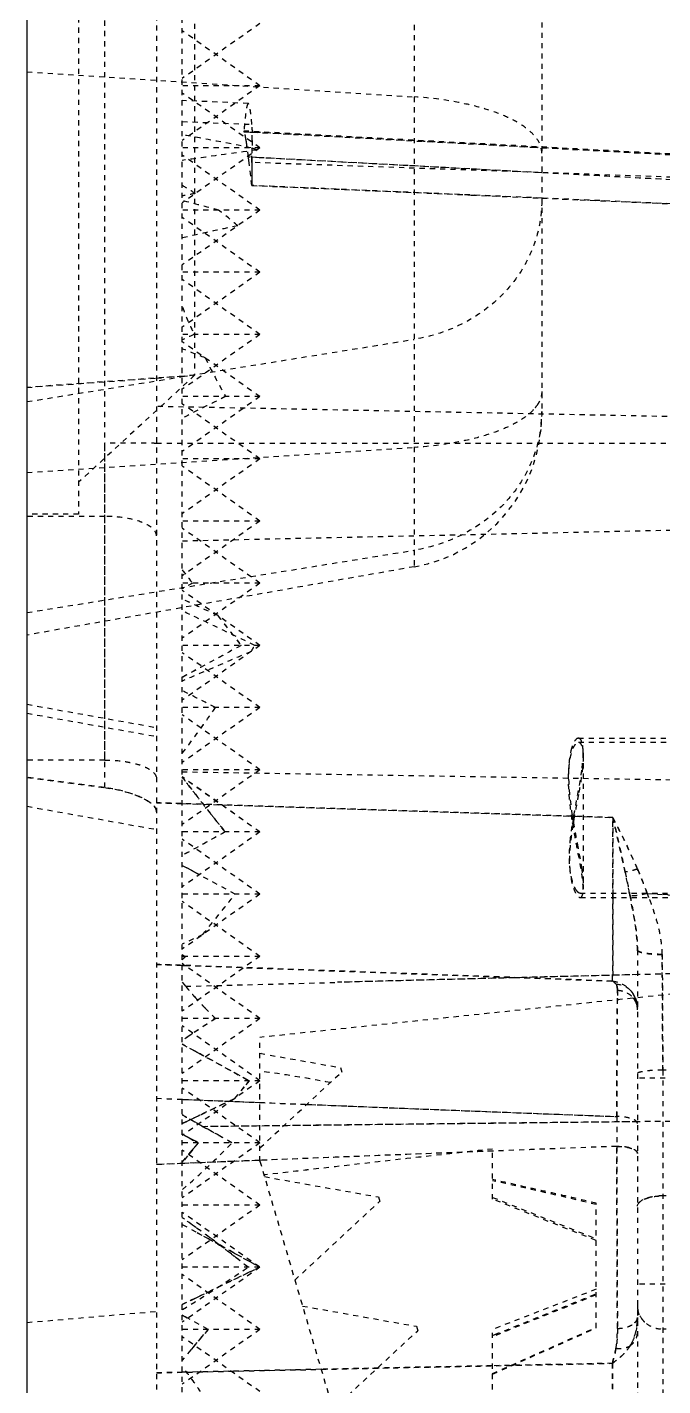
# Model space of a CAD drawing. Header units: millimetres. Extents: x 2089 to 2530, y 1631 to 2074.
# Drawn here: x 2403.78 to 2416.13, y 1912.58 to 1938.97 of the extents above; entities that cross this region are included whole.
import ezdxf

# ---------------------------------------------------------------- set-up
doc = ezdxf.new("R2010")
doc.units = ezdxf.units.MM
doc.linetypes.add('HIDDEN', pattern=[0.2, 0.1, -0.1])
doc.layers.add('DEFAULT_2', color=8, linetype='HIDDEN')

msp = doc.modelspace()

# ---------------------------------------------------------------- linework, layer by layer
at = {"color": 7, "linetype": 'Continuous'}
msp.add_line((2403.781, 1713.577), (2403.781, 2013.577), dxfattribs=at)
at = {"layer": 'DEFAULT_2', "color": 8, "linetype": 'HIDDEN'}
for p, q in [((2405.289, 1924.199), (2405.289, 1958.52)), ((2406.294, 1958.005), (2406.294, 1863.405)), ((2411.302, 1955.617), (2411.302, 1928.49)), ((2413.781, 1952.663), (2413.781, 1931.449)), ((2407.036, 1946.04), (2407.036, 1932.21)), ((2404.781, 1943.963), (2404.781, 1929.512)), ((2406.796, 1865.454), (2406.796, 1943.971)), ((2408.304, 1939.044), (2406.796, 1937.978)), ((2408.304, 1937.836), (2406.796, 1938.902)), ((2403.781, 1938.108), (2411.302, 1937.618)), ((2408.304, 1937.836), (2406.796, 1936.77)), ((2408.304, 1937.836), (2406.796, 1937.836)), ((2408.304, 1936.627), (2406.796, 1937.693)), ((2408.077, 1937.49), (2406.796, 1937.548)), ((2406.796, 1937.139), (2408.148, 1937.084)), ((2407.994, 1936.959), (2407.993, 1936.942)), ((2407.996, 1936.955), (2407.993, 1936.942)), ((2407.993, 1936.942), (2408.108, 1936.935)), ((2420.269, 1936.295), (2407.996, 1936.955)), ((2408.108, 1936.935), (2408.157, 1936.933)), ((2408.157, 1936.933), (2413.59, 1936.641)), ((2408.158, 1936.946), (2408.16, 1936.933)), ((2408.304, 1936.627), (2406.796, 1935.561)), ((2408.304, 1936.627), (2406.796, 1936.627)), ((2413.59, 1936.641), (2413.781, 1936.631)), ((2408.304, 1935.419), (2406.796, 1936.485)), ((2408.095, 1936.336), (2408.081, 1936.448)), ((2408.127, 1936.081), (2408.095, 1936.336)), ((2408.149, 1936.343), (2408.143, 1936.457)), ((2408.238, 1936.44), (2408.149, 1936.444)), ((2408.149, 1936.444), (2408.149, 1935.903)), ((2408.149, 1936.343), (2408.149, 1935.897)), ((2420.901, 1935.898), (2408.149, 1936.343)), ((2413.781, 1936.144), (2408.238, 1936.44)), ((2408.149, 1935.897), (2408.127, 1936.081)), ((2408.149, 1935.897), (2412.41, 1935.712)), ((2412.41, 1935.712), (2413.781, 1935.652)), ((2413.781, 1935.652), (2414.525, 1935.619)), ((2414.525, 1935.619), (2416.66, 1935.525)), ((2408.304, 1935.419), (2406.796, 1934.353)), ((2408.304, 1935.419), (2406.796, 1935.419)), ((2408.304, 1934.211), (2406.796, 1935.277)), ((2408.304, 1934.211), (2406.796, 1933.145)), ((2408.304, 1934.211), (2406.796, 1934.211)), ((2408.304, 1933.003), (2406.796, 1934.069)), ((2403.781, 1931.698), (2411.302, 1932.908)), ((2408.304, 1933.003), (2406.796, 1931.937)), ((2408.304, 1933.003), (2406.796, 1933.003)), ((2408.304, 1931.795), (2406.796, 1932.861)), ((2407.036, 1932.21), (2403.781, 1931.975)), ((2407.036, 1932.21), (2404.781, 1930.132)), ((2404.781, 1932.047), (2406.294, 1932.156)), ((2406.294, 1932.156), (2406.767, 1932.19)), ((2406.767, 1932.19), (2406.796, 1932.193)), ((2406.796, 1932.193), (2407.036, 1932.21)), ((2403.781, 1931.975), (2404.781, 1932.047)), ((2408.304, 1931.795), (2406.796, 1930.729)), ((2408.304, 1931.795), (2406.796, 1931.795)), ((2425.415, 1931.227), (2406.294, 1931.604)), ((2408.304, 1930.587), (2406.796, 1931.653)), ((2403.781, 1930.32), (2411.302, 1930.809)), ((2405.289, 1924.736), (2405.289, 1930.89)), ((2406.294, 1930.889), (2425.415, 1930.889)), ((2408.304, 1930.587), (2406.796, 1929.521)), ((2408.304, 1930.587), (2406.796, 1930.587)), ((2408.304, 1929.379), (2406.796, 1930.445)), ((2404.781, 1929.512), (2403.781, 1929.512)), ((2405.289, 1929.468), (2403.781, 1929.468)), ((2425.893, 1929.407), (2406.796, 1928.988)), ((2408.304, 1929.379), (2406.796, 1928.313)), ((2408.304, 1929.379), (2406.796, 1929.379)), ((2408.304, 1928.171), (2406.796, 1929.237)), ((2403.781, 1927.601), (2411.302, 1928.811)), ((2411.302, 1928.49), (2403.781, 1927.164)), ((2408.304, 1928.171), (2406.796, 1927.105)), ((2406.996, 1928.171), (2406.796, 1928.062)), ((2408.304, 1928.171), (2406.796, 1928.171)), ((2408.304, 1926.963), (2406.796, 1928.029)), ((2408.304, 1926.963), (2406.796, 1925.897)), ((2408.304, 1926.963), (2406.796, 1926.963)), ((2408.304, 1925.755), (2406.796, 1926.821)), ((2403.781, 1925.818), (2406.294, 1925.367)), ((2408.304, 1925.755), (2406.796, 1924.689)), ((2408.304, 1925.755), (2406.796, 1925.755)), ((2403.781, 1925.645), (2406.294, 1925.194)), ((2408.304, 1924.547), (2406.796, 1925.612)), ((2414.494, 1925.161), (2418.354, 1925.161)), ((2414.496, 1925.08), (2418.354, 1925.08)), ((2405.289, 1924.736), (2403.781, 1924.736)), ((2414.585, 1924.873), (2414.585, 1922.232)), ((2403.781, 1924.398), (2405.289, 1924.2)), ((2405.289, 1924.199), (2403.781, 1924.397)), ((2408.304, 1923.338), (2406.791, 1924.403)), ((2408.304, 1924.547), (2406.796, 1923.481)), ((2408.304, 1924.547), (2406.796, 1924.547)), ((2425.891, 1924.19), (2406.796, 1924.501)), ((2406.294, 1923.906), (2406.796, 1923.89)), ((2406.796, 1923.89), (2407.201, 1923.877)), ((2407.201, 1923.877), (2414.375, 1923.644)), ((2403.781, 1923.837), (2406.294, 1923.387)), ((2414.375, 1923.644), (2414.405, 1923.643)), ((2414.405, 1923.643), (2415.164, 1923.618)), ((2407.628, 1923.338), (2407.515, 1923.48)), ((2408.304, 1923.338), (2406.796, 1922.272)), ((2408.304, 1923.338), (2406.796, 1923.338)), ((2408.304, 1922.13), (2406.796, 1923.196)), ((2406.796, 1922.686), (2406.969, 1922.593)), ((2406.969, 1922.593), (2406.796, 1922.686)), ((2406.969, 1922.593), (2407.028, 1922.561)), ((2407.028, 1922.561), (2406.969, 1922.593)), ((2407.028, 1922.561), (2407.139, 1922.501)), ((2407.825, 1922.13), (2407.028, 1922.561)), ((2408.304, 1922.13), (2406.796, 1921.064)), ((2408.304, 1922.13), (2406.796, 1922.13)), ((2414.527, 1922.146), (2418.514, 1922.146)), ((2414.529, 1922.065), (2418.56, 1922.065)), ((2415.164, 1922.122), (2415.164, 1922.036)), ((2415.503, 1922.065), (2415.496, 1922.098)), ((2415.829, 1922.145), (2417.044, 1922.068)), ((2408.304, 1920.922), (2406.796, 1921.988)), ((2407.195, 1921.346), (2406.796, 1921.157)), ((2425.891, 1921.195), (2408.304, 1919.347)), ((2415.64, 1921.042), (2415.64, 1910.736)), ((2415.156, 1920.441), (2406.294, 1920.766)), ((2406.294, 1920.766), (2406.792, 1920.747)), ((2406.792, 1920.747), (2406.846, 1920.745)), ((2406.853, 1920.922), (2406.796, 1920.953)), ((2408.304, 1920.922), (2406.796, 1919.856)), ((2408.304, 1920.922), (2406.796, 1920.922)), ((2406.796, 1920.852), (2406.83, 1920.895)), ((2406.83, 1920.895), (2406.796, 1920.852)), ((2408.304, 1919.714), (2406.796, 1920.78)), ((2406.83, 1920.895), (2406.853, 1920.922)), ((2406.853, 1920.922), (2406.83, 1920.895)), ((2406.846, 1920.745), (2415.156, 1920.441)), ((2416.122, 1920.958), (2416.126, 1920.169)), ((2406.796, 1920.422), (2406.863, 1920.34)), ((2406.863, 1920.34), (2409.811, 1920.417)), ((2415.238, 1917.809), (2415.251, 1920.264)), ((2415.251, 1920.264), (2415.25, 1920.1)), ((2415.25, 1920.1), (2415.238, 1917.809)), ((2408.304, 1919.714), (2406.796, 1918.648)), ((2408.304, 1919.714), (2406.796, 1919.714)), ((2408.304, 1918.506), (2406.796, 1919.572)), ((2406.796, 1919.213), (2407.033, 1919.084)), ((2407.033, 1919.084), (2406.796, 1919.213)), ((2408.304, 1916.943), (2408.304, 1919.346)), ((2407.033, 1919.084), (2407.093, 1919.052)), ((2407.093, 1919.052), (2407.033, 1919.084)), ((2407.093, 1919.052), (2408.037, 1918.538)), ((2408.095, 1918.506), (2407.093, 1919.052)), ((2408.304, 1919.038), (2409.868, 1918.76)), ((2408.328, 1919.034), (2408.304, 1919.027)), ((2408.304, 1917.199), (2409.892, 1918.675)), ((2409.868, 1918.76), (2409.893, 1918.674)), ((2425.397, 1918.763), (2416.134, 1918.71)), ((2416.134, 1918.71), (2416.134, 1912.179)), ((2408.304, 1918.506), (2406.796, 1917.44)), ((2408.304, 1918.506), (2406.796, 1918.506)), ((2408.304, 1917.298), (2406.796, 1918.364)), ((2407.81, 1918.157), (2408.095, 1918.506)), ((2408, 1918.39), (2407.81, 1918.157)), ((2408.095, 1918.506), (2408, 1918.39)), ((2408.037, 1918.538), (2408.095, 1918.506)), ((2471.781, 1918.555), (2415.64, 1918.555)), ((2406.294, 1918.165), (2406.787, 1918.145)), ((2406.787, 1918.145), (2406.815, 1918.144)), ((2406.796, 1917.672), (2407.81, 1918.157)), ((2406.815, 1918.144), (2407.807, 1918.103)), ((2407.81, 1918.157), (2407.134, 1917.834)), ((2407.807, 1918.103), (2408.303, 1918.082)), ((2408.303, 1918.082), (2409.215, 1918.045)), ((2407.105, 1917.82), (2406.96, 1917.751)), ((2407.134, 1917.834), (2407.105, 1917.82)), ((2415.238, 1917.809), (2415.238, 1917.231)), ((2406.863, 1917.705), (2406.796, 1917.672)), ((2406.96, 1917.751), (2406.863, 1917.705)), ((2406.931, 1917.767), (2406.959, 1917.751)), ((2415.64, 1917.709), (2407.204, 1917.613)), ((2407.204, 1917.613), (2407.262, 1917.58)), ((2423.881, 1917.788), (2415.64, 1917.709)), ((2406.867, 1917.428), (2406.796, 1917.467)), ((2406.796, 1917.467), (2406.867, 1917.428)), ((2408.304, 1917.298), (2406.796, 1916.232)), ((2408.304, 1917.298), (2406.796, 1917.298)), ((2406.927, 1917.395), (2406.867, 1917.428)), ((2406.867, 1917.428), (2406.927, 1917.395)), ((2407.049, 1917.329), (2406.927, 1917.395)), ((2406.927, 1917.395), (2407.049, 1917.329)), ((2407.105, 1917.298), (2407.002, 1917.173)), ((2407.002, 1917.173), (2407.105, 1917.298)), ((2407.105, 1917.298), (2407.049, 1917.329)), ((2407.049, 1917.329), (2407.105, 1917.298)), ((2406.796, 1916.923), (2407.002, 1917.173)), ((2408.304, 1916.09), (2406.796, 1917.156)), ((2406.899, 1917.048), (2406.796, 1916.923)), ((2406.98, 1917.146), (2406.899, 1917.048)), ((2407.002, 1917.173), (2406.98, 1917.146)), ((2412.826, 1916.205), (2412.826, 1917.178)), ((2415.238, 1917.231), (2412.828, 1917.139)), ((2415.251, 1913.693), (2415.238, 1917.231)), ((2415.238, 1917.231), (2415.251, 1913.693)), ((2406.797, 1916.898), (2406.294, 1916.877)), ((2407.12, 1916.911), (2406.797, 1916.898)), ((2407.38, 1916.922), (2407.12, 1916.911)), ((2407.774, 1916.938), (2407.38, 1916.922)), ((2408.303, 1916.959), (2407.774, 1916.938)), ((2408.371, 1916.962), (2408.303, 1916.959)), ((2408.304, 1916.943), (2412.826, 1901.565)), ((2408.392, 1916.642), (2410.607, 1916.248)), ((2410.607, 1916.248), (2410.632, 1916.162)), ((2412.826, 1916.239), (2414.836, 1915.438)), ((2425.397, 1916.335), (2416.134, 1916.269)), ((2408.304, 1916.09), (2406.796, 1915.024)), ((2408.304, 1916.09), (2406.796, 1916.09)), ((2408.983, 1914.632), (2410.631, 1916.162)), ((2414.836, 1915.402), (2412.826, 1916.205)), ((2414.836, 1913.701), (2414.836, 1916.124)), ((2408.298, 1914.887), (2406.796, 1915.948)), ((2406.796, 1915.712), (2407.086, 1915.553)), ((2407.304, 1915.434), (2407.086, 1915.553)), ((2407.086, 1915.553), (2407.304, 1915.434)), ((2407.521, 1915.314), (2407.304, 1915.434)), ((2407.304, 1915.434), (2407.521, 1915.314)), ((2407.806, 1915.157), (2407.521, 1915.314)), ((2407.521, 1915.314), (2407.806, 1915.157)), ((2408.127, 1914.981), (2407.806, 1915.157)), ((2407.806, 1915.157), (2408.127, 1914.981)), ((2408.298, 1914.887), (2408.127, 1914.981)), ((2408.127, 1914.981), (2408.298, 1914.887)), ((2408.297, 1914.885), (2406.796, 1914.882)), ((2408.304, 1914.882), (2406.796, 1913.816)), ((2408.304, 1913.674), (2406.796, 1914.74)), ((2407.47, 1914.483), (2407.798, 1914.641)), ((2407.798, 1914.641), (2408.115, 1914.794)), ((2408.115, 1914.794), (2408.299, 1914.883)), ((2407.079, 1914.294), (2407.297, 1914.399)), ((2407.297, 1914.399), (2407.47, 1914.483)), ((2414.836, 1914.453), (2412.825, 1913.674)), ((2471.781, 1914.555), (2415.64, 1914.555)), ((2406.796, 1914.158), (2407.024, 1914.268)), ((2407.024, 1914.268), (2407.079, 1914.294)), ((2409.131, 1914.129), (2411.346, 1913.735)), ((2403.781, 1913.81), (2406.294, 1914.025)), ((2406.796, 1913.95), (2406.963, 1913.858)), ((2406.853, 1913.919), (2406.796, 1913.95)), ((2407.297, 1913.674), (2406.853, 1913.919)), ((2408.304, 1913.674), (2406.796, 1912.608)), ((2408.304, 1913.674), (2406.796, 1913.674)), ((2407.297, 1913.674), (2406.963, 1913.277)), ((2407.019, 1913.344), (2407.297, 1913.674)), ((2409.722, 1912.119), (2411.37, 1913.65)), ((2411.346, 1913.735), (2411.371, 1913.649)), ((2412.826, 1912.818), (2414.836, 1913.713)), ((2412.826, 1912.805), (2414.836, 1913.701)), ((2412.826, 1901.11), (2412.826, 1913.674)), ((2425.397, 1913.535), (2416.134, 1913.68)), ((2408.304, 1912.466), (2406.796, 1913.532)), ((2406.963, 1913.277), (2407.019, 1913.344)), ((2412.826, 1913.557), (2412.869, 1913.574)), ((2406.963, 1913.277), (2406.796, 1913.079)), ((2406.294, 1912.832), (2415.156, 1913.016)), ((2406.798, 1912.842), (2406.294, 1912.832)), ((2406.877, 1912.844), (2406.798, 1912.842)), ((2409.493, 1912.9), (2406.877, 1912.844)), ((2412.823, 1912.969), (2409.493, 1912.9)), ((2415.156, 1913.016), (2412.823, 1912.969))]:
    msp.add_line(p, q, dxfattribs=at)
for points in [[(2408.143, 1936.457), (2408.142, 1936.476), (2408.142, 1936.449)], [(2408.142, 1936.449), (2408.147, 1936.222), (2408.149, 1935.903)]]:
    msp.add_lwpolyline(points, dxfattribs=at)
for centre, radius, start, end in [((2418.858, 1936.134), 10.895, 174.9706, 175.6578), ((2396.977, 1936.116), 11.213, 4.1799, 4.9518), ((1966.165, -6346.598), 8295.314, 86.8230392, 86.9456878), ((2401.578, 1935.751), 6.539, 8.2145, 9.1127), ((2399.322, 1935.423), 8.819, 7.9564, 8.2295), ((2395.143, 1934.852), 13.036, 7.0344, 7.9033), ((2448.898, 1936.451), 40.749, 179.7596, 180.0093), ((2425.982, 1936.543), 17.832, 179.2597, 179.7449), ((1952.135, -6652.096), 8600.638, 86.8423334, 86.9611516), ((2413.092, 1932.039), 0.726, 320.9105, 324.1573), ((2410.781, 1931.444), 3, 280, 0), ((2411.3, 1931.507), 2.481, 358.5682, 359.9994), ((2413.29, 1924.875), 1.295, 359.8986, 2.0226), ((2416.752, 1924.469), 2.45, 176.1385, 177.8548), ((2439.322, 1949.111), 40.848, 217.8417, 218.0832), ((2445.536, 1953.985), 48.745, 218.0871, 218.4126), ((2496.883, 1994.748), 114.305, 218.43106, 218.57112), ((2424.232, 1925.201), 9.978, 188.9184, 189.4095), ((2424.485, 1921.884), 10.234, 170.0444, 170.4963), ((2422.844, 1922.159), 8.57, 170.4981, 170.9534), ((2423.901, 1921.914), 9.642, 170.094, 170.6724), ((2425.693, 1925.442), 11.459, 189.4041, 189.6221), ((2393.048, 1917.73), 22.869, 11.1337, 12.1884), ((2397.718, 1918.667), 18.106, 10.9241, 11.0798), ((2383.064, 1399.013), 524.157, 85.36558, 86.41612), ((2411.606, 1920.371), 4.581, 21.7316, 22.7877), ((2532.571, -2787.04), 4709.058, 91.298095, 91.493805), ((2411.171, 1923.818), 5.537, 218.912, 221.73), ((2411.116, 1923.772), 5.466, 218.9009, 221.316), ((2411.489, 1924.096), 5.96, 221.2874, 221.6905), ((2411.933, 1924.497), 6.558, 221.7246, 224.214), ((2411.897, 1924.463), 6.509, 221.7186, 223.9955), ((2412.314, 1924.861), 7.084, 223.967, 224.1796), ((2412.743, 1925.283), 7.687, 224.207, 226.4281), ((2415.317, 1919.881), 0.323, 0.0764, 6.2649), ((2414.972, 1919.881), 0.668, 359.9963, 3.1678), ((2417.673, 1903.466), 19.199, 122.1901, 124.5085), ((2417.922, 1903.082), 19.657, 122.209, 123.7752), ((2417.733, 1903.371), 19.312, 123.7837, 124.0202), ((2416.859, 1904.664), 17.751, 124.0167, 124.5326), ((2405.306, 1895.948), 22.94, 79.0326, 82.4928), ((2405.317, 1896.01), 22.877, 79.0286, 82.4983), ((2510.409, 4423.02), 2507.017, 267.619851, 267.824431), ((2416.75, 1934.808), 19.668, 239.596, 240.9641), ((2416.573, 1934.504), 19.316, 239.5922, 240.0571), ((2461.982, -2506.133), 4424.085, 90.467413, 90.709441), ((2511.848, 4458.62), 2542.646, 267.686639, 267.822475), ((2416.711, 1934.741), 19.59, 240.1418, 240.5085), ((2416.922, 1935.116), 20.02, 240.5127, 240.9602), ((2389.057, 1884.926), 37.386, 59.983, 60.9617), ((2389.069, 1884.947), 37.362, 60.4162, 60.8595), ((2389.225, 1885.22), 37.047, 59.9811, 60.4181), ((2511.594, -631.511), 2550.562, 92.165047, 92.366134), ((2475.802, 1342.006), 578.609, 96.248489, 96.69126), ((2475.741, 1342.534), 578.078, 96.248157, 96.691339), ((2386.611, 1798.256), 121.177, 76.53065, 77.50599), ((2391.837, 1894.535), 26.035, 54.4479, 54.9306), ((2392.552, 1895.541), 24.801, 53.4425, 54.9474), ((2392.356, 1895.262), 25.142, 54.2004, 54.4462), ((2392.641, 1895.657), 24.655, 53.9465, 54.2004), ((2393.281, 1896.535), 23.569, 53.4266, 53.9491), ((2393.708, 1897.11), 22.852, 52.8079, 53.4267), ((2394.651, 1898.36), 21.287, 50.9114, 53.4613), ((2394.235, 1897.807), 21.978, 52.6113, 52.805), ((2394.529, 1898.19), 21.495, 52.1944, 52.6119), ((2394.875, 1898.637), 20.93, 51.7589, 52.1944), ((2395.384, 1899.281), 20.11, 50.8773, 51.7618)]:
    msp.add_arc(centre, radius, start, end, dxfattribs=at)
for centre, major_axis, ratio, start_param, end_param in [((2424.378, 1917.984), (39.771, -15.778), 0.30888, 2.110121, 2.146971), ((2384.931, 1915.403), (43.19, 17.134), 0.30888, 0.88341, 0.922389), ((2367.715, 1915.357), (44.683, 17.726), 0.30888, 0.328294, 0.333928), ((2364.271, 1915.348), (44.981, 17.844), 0.30888, 0.214462, 0.230974), ((2388.374, 1915.413), (42.892, 17.016), 0.30888, 1.001984, 1.008461), ((2417.491, 1918.002), (40.368, -16.015), 0.30888, 1.940866, 1.958825), ((2364.271, 1915.348), (44.981, 17.844), 0.30888, 0.154195, 0.18269), ((2391.817, 1915.422), (42.594, 16.897), 0.30888, 1.065408, 1.092306), ((2459.886, 1917.853), (53.415, -21.182), 0.308372, 3.427429, 3.451448), ((2422.261, 1921.695), (49.501, 19.629), 0.308372, 1.759646, 1.76442), ((2401.151, 1918.081), (47.305, -18.759), 0.308372, 1.564387, 1.573757), ((2459.886, 1917.853), (53.415, -21.182), 0.308372, -2.811311, -2.778143), ((2425.716, 1921.708), (49.86, 19.772), 0.308372, 8.100456, 8.118479), ((3142.085, 1777.462), (789.634, -333.846), 0.335054, -2.60322, -2.602574), ((3142.101, 1777.459), (789.652, -333.854), 0.335054, 3.679966, 3.680612), ((2732.916, 1769.602), (830.446, 363.799), 0.31521, 1.832879, 1.833138), ((2051.811, 1756.519), (906.141, -322.573), 0.304493, 1.277889, 1.27871), ((2051.803, 1756.515), (906.161, -322.58), 0.304493, 1.277888, 1.278709), ((2393.388, 1918.067), (42.457, -16.843), 0.30888, 1.339062, 1.373904), ((3142.085, 1777.462), (789.634, -333.846), 0.335054, -2.600995, -2.599543), ((3142.101, 1777.459), (789.652, -333.854), 0.335054, -2.600994, -2.599543), ((2736.196, 1769.665), (830.446, 363.799), 0.31521, 1.83591, 1.837389), ((2736.203, 1769.662), (830.465, 363.807), 0.31521, 8.119095, 8.120574), ((2415.92, 1915.487), (40.504, 16.069), 0.30888, 1.640872, 1.674364), ((2364.271, 1915.348), (44.981, 17.844), 0.30888, -0.376082, -0.36988), ((2389.945, 1918.077), (42.756, -16.962), 0.30888, 1.274476, 1.290795), ((2364.271, 1915.348), (44.981, 17.844), 0.30888, -0.47483, -0.431056), ((2742.756, 1769.791), (830.446, 363.799), 0.31521, 1.844831, 1.845914), ((2742.763, 1769.788), (830.465, 363.807), 0.31521, 1.844831, 1.845914), ((2395.113, 1915.112), (14.104, 5.597), 0.309294, -0.727652, -0.595559), ((2398.547, 1915.118), (13.866, 5.503), 0.309294, -1.061222, -0.942559), ((2393.462, 1915.816), (14.218, -5.642), 0.309294, 0.421292, 0.496274)]:
    msp.add_ellipse(centre, major_axis=major_axis, ratio=ratio, start_param=start_param, end_param=end_param, dxfattribs=at)
for points, knots in [([(2413.781, 1936.526), (2413.781, 1936.592), (2413.744, 1936.735), (2413.595, 1936.925), (2413.368, 1937.098), (2413.065, 1937.253), (2412.696, 1937.386), (2412.106, 1937.536), (2411.631, 1937.596), (2411.302, 1937.618)], [0, 0, 0, 0, 0.06882, 0.149067, 0.247171, 0.365174, 0.502343, 0.656266, 1, 1, 1, 1]), ([(2408.077, 1937.488), (2408.074, 1937.489), (2408.065, 1937.48), (2408.053, 1937.446), (2408.037, 1937.371), (2408.021, 1937.244), (2408.011, 1937.142), (2408.005, 1937.083)], [0, 0, 0, 0, 0.025955, 0.075886, 0.262931, 0.570588, 1, 1, 1, 1]), ([(2408.148, 1937.084), (2408.143, 1937.143), (2408.133, 1937.244), (2408.117, 1937.37), (2408.102, 1937.445), (2408.089, 1937.479), (2408.081, 1937.488), (2408.077, 1937.488)], [0, 0, 0, 0, 0.426957, 0.73396, 0.922111, 0.973145, 1, 1, 1, 1]), ([(2408.034, 1936.787), (2408.03, 1936.811), (2408.024, 1936.852), (2408.014, 1936.9), (2408.007, 1936.928), (2408.003, 1936.942), (2408, 1936.95), (2407.998, 1936.955), (2407.996, 1936.955)], [0, 0, 0, 0, 0.413561, 0.72606, 0.839853, 0.923473, 0.976406, 1, 1, 1, 1]), ([(2408.151, 1936.773), (2408.151, 1936.81), (2408.153, 1936.866), (2408.154, 1936.923), (2408.157, 1936.941)], [0, 0, 0, 0, 0.665059, 1, 1, 1, 1]), ([(2413.781, 1935.603), (2413.781, 1935.286), (2413.686, 1934.8), (2413.39, 1934.225), (2412.985, 1933.698), (2412.3, 1933.178), (2411.641, 1932.962), (2411.302, 1932.908)], [0, 0, 0, 0, 0.240278, 0.362627, 0.486772, 0.74004, 1, 1, 1, 1]), ([(2413.781, 1931.898), (2413.781, 1931.832), (2413.744, 1931.689), (2413.595, 1931.5), (2413.368, 1931.327), (2413.065, 1931.173), (2412.696, 1931.04), (2412.106, 1930.89), (2411.631, 1930.83), (2411.302, 1930.809)], [0, 0, 0, 0, 0.0687, 0.148862, 0.246925, 0.364927, 0.502127, 0.656105, 1, 1, 1, 1]), ([(2413.781, 1931.898), (2413.781, 1931.85), (2413.762, 1931.747), (2413.711, 1931.657), (2413.68, 1931.614)], [0, 0, 0, 0, 0.476308, 1, 1, 1, 1]), ([(2413.781, 1931.507), (2413.781, 1931.189), (2413.686, 1930.704), (2413.39, 1930.129), (2412.985, 1929.602), (2412.3, 1929.082), (2411.641, 1928.866), (2411.302, 1928.811)], [0, 0, 0, 0, 0.240278, 0.362627, 0.486772, 0.74004, 1, 1, 1, 1]), ([(2406.294, 1930.884), (2406.294, 1930.884), (2406.291, 1930.884), (2406.289, 1930.885), (2406.282, 1930.885), (2406.271, 1930.887), (2406.25, 1930.888), (2406.219, 1930.889), (2406.179, 1930.89), (2406.13, 1930.89), (2406.074, 1930.89), (2405.983, 1930.889), (2405.853, 1930.889), (2405.68, 1930.889), (2405.489, 1930.89), (2405.356, 1930.89), (2405.289, 1930.89)], [0, 0, 0, 0, 0.001148, 0.004569, 0.010243, 0.018152, 0.040605, 0.071802, 0.111618, 0.159821, 0.216107, 0.280167, 0.430068, 0.604751, 0.798011, 1, 1, 1, 1]), ([(2406.294, 1929.093), (2406.294, 1929.117), (2406.279, 1929.17), (2406.219, 1929.241), (2406.123, 1929.307), (2405.937, 1929.389), (2405.653, 1929.452), (2405.412, 1929.468), (2405.289, 1929.468)], [0, 0, 0, 0, 0.061821, 0.139142, 0.240306, 0.366227, 0.674301, 1, 1, 1, 1]), ([(2414.372, 1923.573), (2414.343, 1923.764), (2414.308, 1924.044), (2414.298, 1924.402), (2414.311, 1924.629), (2414.341, 1924.816), (2414.378, 1924.941), (2414.416, 1925.014), (2414.445, 1925.057), (2414.476, 1925.08), (2414.496, 1925.08)], [0, 0, 0, 0, 0.371095, 0.538653, 0.685309, 0.806446, 0.899067, 0.934361, 0.96248, 1, 1, 1, 1]), ([(2414.363, 1924.972), (2414.356, 1924.949), (2414.327, 1924.838), (2414.313, 1924.724), (2414.307, 1924.634)], [0, 0, 0, 0, 0.211478, 1, 1, 1, 1]), ([(2414.494, 1925.161), (2414.467, 1925.161), (2414.425, 1925.117), (2414.39, 1925.049), (2414.372, 1925), (2414.363, 1924.972)], [0, 0, 0, 0, 0.346998, 0.632661, 1, 1, 1, 1]), ([(2414.535, 1925.138), (2414.532, 1925.142), (2414.521, 1925.154), (2414.505, 1925.161), (2414.494, 1925.161)], [0, 0, 0, 0, 0.289486, 1, 1, 1, 1]), ([(2414.496, 1925.08), (2414.528, 1925.08), (2414.558, 1925.024), (2414.572, 1924.967), (2414.583, 1924.895), (2414.585, 1924.839), (2414.585, 1924.798)], [0, 0, 0, 0, 0.312169, 0.446415, 0.605703, 1, 1, 1, 1]), ([(2414.557, 1925.096), (2414.556, 1925.1), (2414.55, 1925.115), (2414.542, 1925.129), (2414.535, 1925.138)], [0, 0, 0, 0, 0.283175, 1, 1, 1, 1]), ([(2414.585, 1924.921), (2414.584, 1924.938), (2414.58, 1924.997), (2414.571, 1925.057), (2414.557, 1925.096)], [0, 0, 0, 0, 0.302215, 1, 1, 1, 1]), ([(2405.289, 1924.736), (2405.412, 1924.736), (2405.597, 1924.724), (2405.834, 1924.68), (2405.992, 1924.635), (2406.123, 1924.579), (2406.219, 1924.516), (2406.279, 1924.446), (2406.294, 1924.394), (2406.294, 1924.372)], [0, 0, 0, 0, 0.327235, 0.488836, 0.636689, 0.762592, 0.863263, 0.939563, 1, 1, 1, 1]), ([(2414.585, 1924.798), (2414.585, 1924.689), (2414.561, 1924.442), (2414.519, 1924.199), (2414.494, 1924.063)], [0, 0, 0, 0, 0.44186, 1, 1, 1, 1]), ([(2414.564, 1924.576), (2414.568, 1924.604), (2414.579, 1924.702), (2414.585, 1924.801), (2414.585, 1924.873)], [0, 0, 0, 0, 0.27681, 1, 1, 1, 1]), ([(2406.791, 1924.403), (2406.93, 1924.226), (2407.204, 1923.867), (2407.487, 1923.515), (2407.628, 1923.338)], [0, 0, 0, 0, 0.499195, 1, 1, 1, 1]), ([(2414.303, 1924.561), (2414.301, 1924.492), (2414.301, 1924.189), (2414.338, 1923.886), (2414.374, 1923.654)], [0, 0, 0, 0, 0.226361, 1, 1, 1, 1]), ([(2414.404, 1923.654), (2414.419, 1923.736), (2414.476, 1924.043), (2414.537, 1924.349), (2414.564, 1924.576)], [0, 0, 0, 0, 0.266985, 1, 1, 1, 1]), ([(2405.289, 1924.2), (2405.443, 1924.18), (2405.722, 1924.122), (2405.991, 1924.02), (2406.102, 1923.954)], [0, 0, 0, 0, 0.545886, 1, 1, 1, 1]), ([(2406.294, 1923.732), (2406.294, 1923.785), (2406.229, 1923.868), (2406.118, 1923.948), (2405.938, 1924.042), (2405.659, 1924.135), (2405.417, 1924.182), (2405.289, 1924.199)], [0, 0, 0, 0, 0.137757, 0.239109, 0.362502, 0.661999, 1, 1, 1, 1]), ([(2406.102, 1923.954), (2406.117, 1923.946), (2406.168, 1923.913), (2406.216, 1923.875), (2406.244, 1923.843)], [0, 0, 0, 0, 0.284331, 1, 1, 1, 1]), ([(2414.494, 1924.063), (2414.486, 1924.023), (2414.456, 1923.86), (2414.424, 1923.697), (2414.403, 1923.573)], [0, 0, 0, 0, 0.244539, 1, 1, 1, 1]), ([(2406.27, 1923.807), (2406.274, 1923.801), (2406.286, 1923.778), (2406.294, 1923.751), (2406.294, 1923.732)], [0, 0, 0, 0, 0.274408, 1, 1, 1, 1]), ([(2415.156, 1920.441), (2415.158, 1920.48), (2415.159, 1920.587), (2415.16, 1920.792), (2415.162, 1921.086), (2415.163, 1921.636), (2415.164, 1922.489), (2415.164, 1923.216), (2415.164, 1923.618)], [0, 0, 0, 0, 0.03597, 0.101067, 0.194116, 0.313246, 0.620623, 1, 1, 1, 1]), ([(2415.402, 1922.559), (2415.364, 1922.733), (2415.285, 1923.086), (2415.205, 1923.439), (2415.164, 1923.618)], [0, 0, 0, 0, 0.493312, 1, 1, 1, 1]), ([(2415.164, 1923.618), (2415.164, 1923.484), (2415.164, 1922.985), (2415.164, 1922.486), (2415.164, 1922.122)], [0, 0, 0, 0, 0.268569, 1, 1, 1, 1]), ([(2415.164, 1923.618), (2415.185, 1923.528), (2415.265, 1923.175), (2415.345, 1922.822), (2415.402, 1922.559)], [0, 0, 0, 0, 0.254915, 1, 1, 1, 1]), ([(2414.386, 1923.477), (2414.381, 1923.443), (2414.36, 1923.31), (2414.342, 1923.175), (2414.333, 1923.075)], [0, 0, 0, 0, 0.254207, 1, 1, 1, 1]), ([(2414.335, 1923.158), (2414.337, 1923.187), (2414.349, 1923.303), (2414.366, 1923.419), (2414.38, 1923.507)], [0, 0, 0, 0, 0.244792, 1, 1, 1, 1]), ([(2414.585, 1922.232), (2414.585, 1922.312), (2414.565, 1922.5), (2414.511, 1922.81), (2414.44, 1923.177), (2414.394, 1923.437), (2414.372, 1923.573)], [0, 0, 0, 0, 0.176479, 0.415021, 0.696935, 1, 1, 1, 1]), ([(2414.395, 1923.527), (2414.401, 1923.491), (2414.425, 1923.351), (2414.451, 1923.212), (2414.471, 1923.108)], [0, 0, 0, 0, 0.254905, 1, 1, 1, 1]), ([(2414.323, 1922.722), (2414.321, 1922.756), (2414.317, 1922.901), (2414.324, 1923.047), (2414.335, 1923.158)], [0, 0, 0, 0, 0.232051, 1, 1, 1, 1]), ([(2414.471, 1923.108), (2414.479, 1923.066), (2414.508, 1922.911), (2414.537, 1922.755), (2414.554, 1922.641)], [0, 0, 0, 0, 0.270184, 1, 1, 1, 1]), ([(2414.333, 1923.075), (2414.33, 1923.036), (2414.319, 1922.889), (2414.317, 1922.742), (2414.324, 1922.634)], [0, 0, 0, 0, 0.266776, 1, 1, 1, 1]), ([(2414.377, 1922.385), (2414.37, 1922.409), (2414.342, 1922.52), (2414.329, 1922.633), (2414.323, 1922.722)], [0, 0, 0, 0, 0.217628, 1, 1, 1, 1]), ([(2414.324, 1922.634), (2414.33, 1922.553), (2414.347, 1922.411), (2414.399, 1922.23), (2414.452, 1922.119), (2414.506, 1922.065), (2414.528, 1922.065)], [0, 0, 0, 0, 0.388199, 0.687685, 0.890716, 1, 1, 1, 1]), ([(2414.554, 1922.641), (2414.559, 1922.609), (2414.574, 1922.503), (2414.585, 1922.395), (2414.585, 1922.318)], [0, 0, 0, 0, 0.292133, 1, 1, 1, 1]), ([(2415.64, 1922.62), (2415.619, 1922.612), (2415.541, 1922.586), (2415.461, 1922.566), (2415.402, 1922.559)], [0, 0, 0, 0, 0.269314, 1, 1, 1, 1]), ([(2415.64, 1922.62), (2415.619, 1922.612), (2415.542, 1922.586), (2415.462, 1922.566), (2415.402, 1922.559)], [0, 0, 0, 0, 0.266006, 1, 1, 1, 1]), ([(2415.402, 1922.559), (2415.41, 1922.52), (2415.443, 1922.366), (2415.474, 1922.213), (2415.496, 1922.098)], [0, 0, 0, 0, 0.254015, 1, 1, 1, 1]), ([(2414.468, 1922.187), (2414.448, 1922.211), (2414.413, 1922.275), (2414.388, 1922.345), (2414.377, 1922.385)], [0, 0, 0, 0, 0.42041, 1, 1, 1, 1]), ([(2414.585, 1922.318), (2414.585, 1922.293), (2414.584, 1922.25), (2414.573, 1922.195), (2414.557, 1922.157), (2414.536, 1922.146), (2414.527, 1922.146)], [0, 0, 0, 0, 0.38454, 0.668543, 0.861576, 1, 1, 1, 1]), ([(2414.527, 1922.146), (2414.522, 1922.146), (2414.498, 1922.152), (2414.48, 1922.171), (2414.468, 1922.187)], [0, 0, 0, 0, 0.19073, 1, 1, 1, 1]), ([(2414.528, 1922.065), (2414.537, 1922.065), (2414.558, 1922.076), (2414.574, 1922.113), (2414.584, 1922.166), (2414.585, 1922.208), (2414.585, 1922.232)], [0, 0, 0, 0, 0.138686, 0.331636, 0.615542, 1, 1, 1, 1]), ([(2415.164, 1922.036), (2415.164, 1921.832), (2415.163, 1921.467), (2415.162, 1920.993), (2415.159, 1920.666), (2415.159, 1920.498), (2415.156, 1920.441)], [0, 0, 0, 0, 0.384343, 0.6852, 0.892744, 1, 1, 1, 1]), ([(2415.829, 1922.145), (2415.769, 1922.127), (2415.66, 1922.102), (2415.546, 1922.093), (2415.496, 1922.098)], [0, 0, 0, 0, 0.555342, 1, 1, 1, 1]), ([(2415.829, 1922.145), (2415.769, 1922.127), (2415.659, 1922.102), (2415.546, 1922.093), (2415.496, 1922.098)], [0, 0, 0, 0, 0.555383, 1, 1, 1, 1]), ([(2415.496, 1922.098), (2415.531, 1921.918), (2415.601, 1921.57), (2415.64, 1921.215), (2415.64, 1921.042)], [0, 0, 0, 0, 0.514676, 1, 1, 1, 1]), ([(2415.64, 1921.042), (2415.64, 1921.21), (2415.603, 1921.554), (2415.536, 1921.891), (2415.503, 1922.065)], [0, 0, 0, 0, 0.485666, 1, 1, 1, 1]), ([(2416.121, 1920.959), (2416.121, 1921.063), (2416.102, 1921.27), (2416.033, 1921.571), (2415.94, 1921.863), (2415.868, 1922.052), (2415.829, 1922.145)], [0, 0, 0, 0, 0.253501, 0.504853, 0.753839, 1, 1, 1, 1]), ([(2416.121, 1920.959), (2416.06, 1920.96), (2415.945, 1920.964), (2415.796, 1920.979), (2415.699, 1921), (2415.652, 1921.022), (2415.64, 1921.036), (2415.64, 1921.042)], [0, 0, 0, 0, 0.372403, 0.686846, 0.90103, 0.963352, 1, 1, 1, 1]), ([(2415.64, 1921.042), (2415.64, 1921.036), (2415.652, 1921.022), (2415.699, 1921), (2415.796, 1920.979), (2415.945, 1920.963), (2416.06, 1920.959), (2416.122, 1920.958)], [0, 0, 0, 0, 0.036755, 0.099137, 0.313354, 0.627736, 1, 1, 1, 1]), ([(2416.134, 1918.71), (2416.133, 1918.896), (2416.128, 1919.646), (2416.124, 1920.395), (2416.122, 1920.959)], [0, 0, 0, 0, 0.24814, 1, 1, 1, 1]), ([(2415.224, 1920.382), (2415.219, 1920.388), (2415.2, 1920.411), (2415.175, 1920.429), (2415.156, 1920.441)], [0, 0, 0, 0, 0.261674, 1, 1, 1, 1]), ([(2415.156, 1920.441), (2415.22, 1920.433), (2415.348, 1920.395), (2415.456, 1920.314), (2415.501, 1920.265)], [0, 0, 0, 0, 0.493266, 1, 1, 1, 1]), ([(2415.224, 1920.382), (2415.229, 1920.375), (2415.249, 1920.338), (2415.251, 1920.295), (2415.251, 1920.264)], [0, 0, 0, 0, 0.220759, 1, 1, 1, 1]), ([(2415.251, 1920.264), (2415.251, 1920.276), (2415.25, 1920.316), (2415.241, 1920.358), (2415.224, 1920.382)], [0, 0, 0, 0, 0.288675, 1, 1, 1, 1]), ([(2415.251, 1920.264), (2415.3, 1920.262), (2415.401, 1920.238), (2415.573, 1920.133), (2415.64, 1919.978), (2415.64, 1919.881)], [0, 0, 0, 0, 0.250398, 0.512556, 1, 1, 1, 1]), ([(2415.251, 1920.264), (2415.279, 1920.263), (2415.393, 1920.246), (2415.503, 1920.183), (2415.557, 1920.114)], [0, 0, 0, 0, 0.24126, 1, 1, 1, 1]), ([(2415.64, 1919.881), (2415.64, 1919.951), (2415.619, 1920.091), (2415.547, 1920.215), (2415.5, 1920.266)], [0, 0, 0, 0, 0.500565, 1, 1, 1, 1]), ([(2415.64, 1919.918), (2415.64, 1919.948), (2415.627, 1920.074), (2415.567, 1920.197), (2415.5, 1920.266)], [0, 0, 0, 0, 0.236991, 1, 1, 1, 1]), ([(2415.501, 1920.265), (2415.511, 1920.254), (2415.549, 1920.208), (2415.579, 1920.155), (2415.596, 1920.114)], [0, 0, 0, 0, 0.253912, 1, 1, 1, 1]), ([(2415.501, 1920.265), (2415.511, 1920.254), (2415.551, 1920.209), (2415.581, 1920.156), (2415.599, 1920.114)], [0, 0, 0, 0, 0.253627, 1, 1, 1, 1]), ([(2415.557, 1920.114), (2415.568, 1920.099), (2415.608, 1920.04), (2415.632, 1919.969), (2415.638, 1919.916)], [0, 0, 0, 0, 0.25939, 1, 1, 1, 1]), ([(2415.596, 1920.114), (2415.615, 1920.068), (2415.632, 1920.002), (2415.638, 1919.935), (2415.639, 1919.918)], [0, 0, 0, 0, 0.74606, 1, 1, 1, 1]), ([(2415.599, 1920.114), (2415.606, 1920.098), (2415.629, 1920.035), (2415.64, 1919.968), (2415.64, 1919.918)], [0, 0, 0, 0, 0.260493, 1, 1, 1, 1]), ([(2416.126, 1920.169), (2416.126, 1920.047), (2416.129, 1919.56), (2416.132, 1919.074), (2416.134, 1918.71)], [0, 0, 0, 0, 0.251525, 1, 1, 1, 1]), ([(2416.134, 1918.71), (2416.071, 1918.71), (2415.953, 1918.708), (2415.802, 1918.695), (2415.701, 1918.677), (2415.654, 1918.661), (2415.64, 1918.649), (2415.64, 1918.644)], [0, 0, 0, 0, 0.375424, 0.693194, 0.908183, 0.968534, 1, 1, 1, 1]), ([(2415.64, 1917.672), (2415.64, 1917.692), (2415.615, 1917.724), (2415.57, 1917.751), (2415.498, 1917.78), (2415.385, 1917.803), (2415.289, 1917.809), (2415.238, 1917.809)], [0, 0, 0, 0, 0.136168, 0.234942, 0.356052, 0.655195, 1, 1, 1, 1]), ([(2415.238, 1917.231), (2415.289, 1917.231), (2415.386, 1917.225), (2415.498, 1917.202), (2415.57, 1917.172), (2415.615, 1917.146), (2415.64, 1917.114), (2415.64, 1917.094)], [0, 0, 0, 0, 0.34493, 0.644224, 0.765249, 0.863901, 1, 1, 1, 1]), ([(2415.64, 1917.094), (2415.64, 1917.114), (2415.615, 1917.146), (2415.57, 1917.172), (2415.498, 1917.202), (2415.385, 1917.225), (2415.289, 1917.231), (2415.238, 1917.231)], [0, 0, 0, 0, 0.136168, 0.234942, 0.356052, 0.655195, 1, 1, 1, 1]), ([(2414.836, 1916.124), (2414.668, 1916.164), (2414.376, 1916.236), (2413.957, 1916.332), (2413.454, 1916.441), (2413.078, 1916.531), (2412.826, 1916.586)], [0, 0, 0, 0, 0.250557, 0.438045, 0.625199, 1, 1, 1, 1]), ([(2416.134, 1916.269), (2416.07, 1916.269), (2415.978, 1916.262), (2415.86, 1916.235), (2415.748, 1916.199), (2415.64, 1916.133), (2415.64, 1916.066)], [0, 0, 0, 0, 0.340164, 0.496544, 0.637467, 1, 1, 1, 1]), ([(2415.64, 1916.066), (2415.64, 1916.133), (2415.748, 1916.199), (2415.86, 1916.235), (2415.978, 1916.262), (2416.07, 1916.269), (2416.134, 1916.269)], [0, 0, 0, 0, 0.362535, 0.503458, 0.659839, 1, 1, 1, 1]), ([(2415.64, 1914.13), (2415.64, 1914.072), (2415.667, 1913.952), (2415.778, 1913.804), (2415.942, 1913.705), (2416.069, 1913.681), (2416.134, 1913.68)], [0, 0, 0, 0, 0.237292, 0.482156, 0.737431, 1, 1, 1, 1]), ([(2415.251, 1913.693), (2415.303, 1913.694), (2415.389, 1913.704), (2415.497, 1913.74), (2415.572, 1913.784), (2415.625, 1913.839), (2415.64, 1913.886), (2415.64, 1913.909)], [0, 0, 0, 0, 0.325661, 0.533464, 0.705767, 0.861236, 1, 1, 1, 1]), ([(2415.498, 1913.353), (2415.571, 1913.476), (2415.629, 1913.668), (2415.64, 1913.86), (2415.64, 1913.909)], [0, 0, 0, 0, 0.747625, 1, 1, 1, 1]), ([(2415.59, 1913.805), (2415.598, 1913.812), (2415.624, 1913.841), (2415.64, 1913.88), (2415.64, 1913.909)], [0, 0, 0, 0, 0.270857, 1, 1, 1, 1]), ([(2415.784, 1913.814), (2415.773, 1913.825), (2415.73, 1913.867), (2415.696, 1913.918), (2415.677, 1913.959)], [0, 0, 0, 0, 0.25435, 1, 1, 1, 1]), ([(2415.251, 1913.693), (2415.251, 1913.626), (2415.248, 1913.497), (2415.235, 1913.369), (2415.223, 1913.309)], [0, 0, 0, 0, 0.519952, 1, 1, 1, 1]), ([(2415.223, 1913.309), (2415.235, 1913.369), (2415.248, 1913.497), (2415.251, 1913.626), (2415.251, 1913.693)], [0, 0, 0, 0, 0.480051, 1, 1, 1, 1]), ([(2415.251, 1913.693), (2415.32, 1913.694), (2415.441, 1913.712), (2415.553, 1913.768), (2415.59, 1913.805)], [0, 0, 0, 0, 0.572513, 1, 1, 1, 1]), ([(2415.498, 1913.353), (2415.541, 1913.386), (2415.611, 1913.466), (2415.64, 1913.568), (2415.64, 1913.615)], [0, 0, 0, 0, 0.538711, 1, 1, 1, 1]), ([(2415.156, 1913.017), (2415.218, 1913.064), (2415.346, 1913.161), (2415.453, 1913.283), (2415.498, 1913.353)], [0, 0, 0, 0, 0.485462, 1, 1, 1, 1]), ([(2415.498, 1913.353), (2415.453, 1913.283), (2415.346, 1913.161), (2415.218, 1913.064), (2415.156, 1913.016)], [0, 0, 0, 0, 0.514409, 1, 1, 1, 1]), ([(2415.223, 1913.309), (2415.273, 1913.303), (2415.367, 1913.306), (2415.459, 1913.332), (2415.498, 1913.353)], [0, 0, 0, 0, 0.53071, 1, 1, 1, 1]), ([(2415.223, 1913.309), (2415.25, 1913.306), (2415.343, 1913.302), (2415.439, 1913.321), (2415.498, 1913.353)], [0, 0, 0, 0, 0.287297, 1, 1, 1, 1]), ([(2415.223, 1913.309), (2415.214, 1913.259), (2415.194, 1913.161), (2415.163, 1913.065), (2415.156, 1913.015)], [0, 0, 0, 0, 0.502961, 1, 1, 1, 1]), ([(2415.156, 1913.015), (2415.163, 1913.065), (2415.194, 1913.161), (2415.214, 1913.259), (2415.223, 1913.309)], [0, 0, 0, 0, 0.496834, 1, 1, 1, 1]), ([(2415.164, 1907.917), (2415.165, 1908.824), (2415.163, 1910.524), (2415.161, 1912.223), (2415.156, 1913.016)], [0, 0, 0, 0, 0.533487, 1, 1, 1, 1]), ([(2415.156, 1913.016), (2415.161, 1912.223), (2415.163, 1910.523), (2415.164, 1908.823), (2415.164, 1907.917)], [0, 0, 0, 0, 0.466517, 1, 1, 1, 1])]:
    msp.add_open_spline(points, degree=3, knots=knots, dxfattribs=at)
for points in [[(2413.781, 1936.631), (2417.148, 1936.449), (2420.514, 1936.265), (2423.881, 1936.079)], [(2423.881, 1935.595), (2420.514, 1935.78), (2417.148, 1935.963), (2413.781, 1936.144)], [(2413.781, 1935.652), (2411.904, 1935.734), (2410.027, 1935.816), (2408.149, 1935.897)], [(2420.901, 1935.337), (2418.528, 1935.443), (2416.154, 1935.548), (2413.781, 1935.652)], [(2407.064, 1924.052), (2406.973, 1924.169), (2406.883, 1924.286), (2406.791, 1924.403)], [(2408.304, 1923.338), (2407.8, 1923.694), (2407.298, 1924.052), (2406.795, 1924.408)], [(2415.164, 1923.618), (2412.207, 1923.714), (2409.25, 1923.811), (2406.294, 1923.906)], [(2406.244, 1923.843), (2406.254, 1923.831), (2406.263, 1923.82), (2406.27, 1923.807)], [(2415.64, 1922.62), (2415.494, 1922.958), (2415.331, 1923.29), (2415.164, 1923.618)], [(2415.164, 1923.618), (2415.331, 1923.289), (2415.494, 1922.958), (2415.64, 1922.62)], [(2415.829, 1922.145), (2415.771, 1922.305), (2415.708, 1922.463), (2415.64, 1922.62)], [(2415.64, 1922.62), (2415.707, 1922.463), (2415.771, 1922.305), (2415.829, 1922.145)], [(2407.195, 1921.346), (2407.405, 1921.607), (2407.615, 1921.869), (2407.825, 1922.13)], [(2423.881, 1920.763), (2421.134, 1920.7), (2418.387, 1920.634), (2415.64, 1920.566)], [(2415.64, 1920.566), (2413.697, 1920.517), (2411.754, 1920.467), (2409.811, 1920.417)], [(2415.224, 1920.382), (2415.324, 1920.381), (2415.431, 1920.337), (2415.501, 1920.265)], [(2412.828, 1917.139), (2411.342, 1917.081), (2409.856, 1917.022), (2408.371, 1916.962)], [(2408.299, 1914.883), (2407.798, 1914.642), (2407.297, 1914.4), (2406.796, 1914.158)], [(2414.836, 1914.343), (2414.166, 1914.073), (2413.496, 1913.804), (2412.826, 1913.534)], [(2412.869, 1913.574), (2413.524, 1913.838), (2414.18, 1914.101), (2414.836, 1914.365)], [(2415.677, 1913.959), (2415.653, 1914.012), (2415.64, 1914.072), (2415.64, 1914.13)], [(2415.64, 1913.909), (2415.64, 1913.777), (2415.619, 1913.643), (2415.575, 1913.518)], [(2415.575, 1913.518), (2415.555, 1913.461), (2415.53, 1913.405), (2415.498, 1913.353)]]:
    msp.add_open_spline(points, degree=3, dxfattribs=at)

doc.saveas('drawing.dxf')
